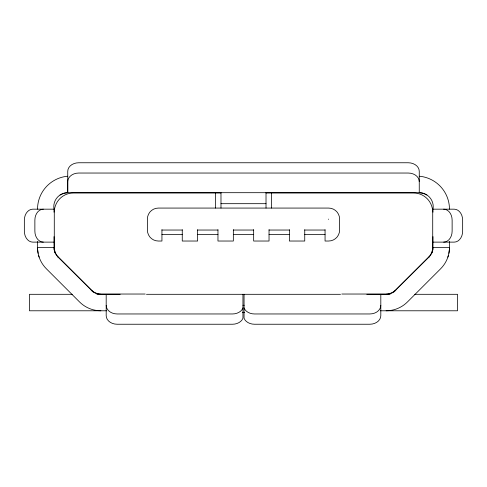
<?xml version="1.0" encoding="UTF-8"?>
<svg xmlns="http://www.w3.org/2000/svg" width="487" height="487" viewBox="0 0 487 487"><rect width="100%" height="100%" fill="white"/><g stroke="black" fill="none" stroke-linecap="round" stroke-linejoin="round"><path stroke-width="0.73" d="M432.992 212.174L432.992 209.173A13.959 13.959 0 0 0 419.258 192.694L419.258 171.345A10.988 8.583 0 0 0 408.276 162.761L78.724 162.761A10.988 8.583 0 0 0 67.742 171.345L67.742 192.694A13.959 13.959 0 0 0 54.008 209.173L54.008 212.174M328.628 219.083L328.634 219.418M448.886 253.319L449.404 249.399L449.471 241.424M432.261 251.84L432.523 250.975M447.863 257.136L448.436 255.243M431.573 253.496L431.945 252.68A13.946 13.825 0 0 0 432.876 249.216L432.992 236.633M242.952 307.93L242.027 309.671A10.988 8.583 0 0 1 232.512 313.963L117.172 313.963A10.988 8.583 0 0 1 106.19 305.373M393.739 291.993L429.583 256.479M60.041 195.007L63.724 193.284L67.742 192.694L419.258 192.694L423.276 193.284L426.959 195.007M220.982 192.968L73.507 192.968A19.224 19.224 0 0 0 54.282 212.192L54.282 247.311A13.733 13.733 0 0 0 58.306 257.02L91.294 290.008A13.733 13.733 0 0 0 101.004 294.032L145.187 294.032M266.018 192.968L413.493 192.968A19.224 19.224 0 0 1 432.718 212.192L432.718 247.311A13.733 13.733 0 0 1 428.694 257.02L395.706 290.008A13.733 13.733 0 0 1 385.996 294.032L341.813 294.032M220.982 203.682L266.018 203.682M54.057 209.173L32.806 209.173A10.988 8.456 90 0 0 24.35 220.154L24.35 231.142A10.988 8.456 -90 0 0 32.806 242.124L54.057 242.124M432.943 209.173L454.194 209.173A10.988 8.456 -90 0 1 462.65 220.154L462.65 231.142A10.988 8.456 -90 0 1 454.194 242.124L432.943 242.124M161.94 230.041L182.26 230.041M197.637 230.041L217.963 230.041M233.34 230.041L253.66 230.041M269.037 230.041L289.363 230.041M304.74 230.041L325.06 230.041M161.94 234.436L182.26 234.436M197.637 234.436L217.963 234.436M233.34 234.436L253.66 234.436M269.037 234.436L289.363 234.436M304.74 234.436L325.06 234.436M72.271 294.306L29.457 294.306L29.457 310.785L106.647 310.785M96.895 294.306L120.192 294.306M146.471 294.306L340.529 294.306M366.808 294.306L390.105 294.306M414.729 294.306L457.543 294.306L457.543 310.785L380.353 310.785M242.952 305.288L244.218 305.288M242.416 312.429L244.584 312.429M93.26 291.993L57.417 256.479M244.048 307.93L244.973 309.671A10.988 8.583 0 0 0 254.488 313.963L369.828 313.963A10.988 8.583 0 0 0 380.81 305.373M55.427 253.496L55.055 252.68A13.946 13.825 0 0 1 54.124 249.216L54.008 236.633M54.477 250.975L54.739 251.84M38.564 255.243L39.137 257.136M38.114 253.319L37.596 249.399L37.529 241.424M380.81 294.306L380.81 315.655A10.988 8.583 0 0 1 369.828 324.239L254.488 324.239A10.988 8.583 0 0 1 244.973 319.947L244.048 318.206L244.048 294.306M325.06 229.663L325.06 241.028L328.634 241.028A10.988 10.988 0 0 0 339.616 230.041L339.616 219.059A10.988 10.988 0 0 0 328.634 208.071L158.366 208.071A10.988 10.988 0 0 0 147.384 219.059L147.384 230.041A10.988 10.988 0 0 0 158.366 241.028L161.94 241.028L161.94 229.663M304.74 229.663L304.74 241.028L289.363 241.028L289.363 229.663M271.515 192.968L271.515 208.071M269.037 229.663L269.037 241.028L253.66 241.028L253.66 229.663M266.018 192.694L266.018 208.071M242.952 294.306L242.952 318.206L242.027 319.947A10.988 8.583 0 0 1 232.512 324.239L117.172 324.239A10.988 8.583 0 0 1 106.19 315.655L106.19 294.306M233.34 229.663L233.34 241.028L217.963 241.028L217.963 229.663M220.982 192.694L220.982 208.071M215.485 192.968L215.485 208.071M197.637 229.663L197.637 241.028L182.26 241.028L182.26 229.663M67.742 192.201L67.742 181.627A10.988 8.583 0 0 1 78.724 173.037L408.276 173.037A10.988 8.583 0 0 1 419.258 181.627M419.258 176.215A33.079 33.079 0 0 1 449.471 209.173M386.112 310.785A30.206 30.206 0 0 0 407.473 301.934L440.619 268.787A30.206 30.206 0 0 0 449.471 247.426L432.992 247.426A13.733 13.733 0 0 1 428.968 257.136M37.529 209.173A33.079 33.079 0 0 1 67.742 176.215M43.325 209.173A10.988 8.456 -90 0 0 34.869 220.154L34.869 231.142A10.988 8.456 90 0 0 43.325 242.124M100.888 310.785A30.206 30.206 0 0 1 79.527 301.934L46.381 268.787A30.206 30.206 0 0 1 37.529 247.426L54.008 247.426A13.727 13.727 0 0 0 58.032 257.136M100.888 294.306A13.733 13.733 0 0 1 91.179 290.282M443.675 209.173A10.988 8.456 -90 0 1 452.131 220.154L452.131 231.142A10.988 8.456 -90 0 1 443.675 242.124M395.821 290.282A13.733 13.733 0 0 1 386.112 294.306"/></g></svg>
